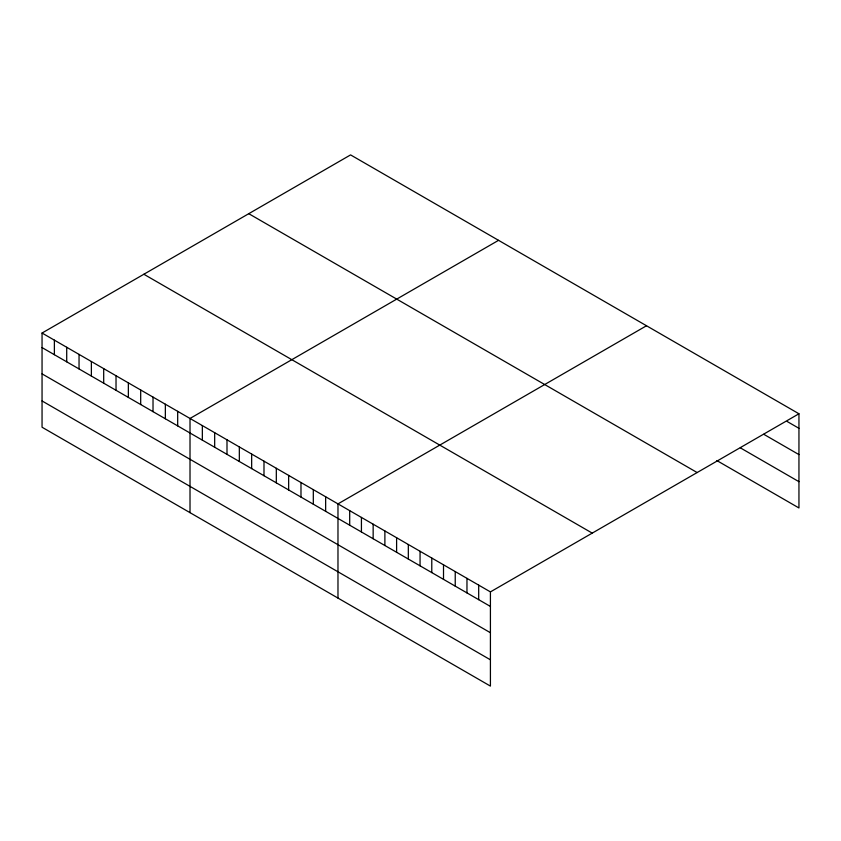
<?xml version="1.0" encoding="UTF-8"?>
<svg xmlns="http://www.w3.org/2000/svg" width="841" height="841" viewBox="0 0 841 841"><rect width="100%" height="100%" fill="white"/><g stroke="black" fill="none" stroke-linecap="round" stroke-linejoin="round"><path stroke-width="1.26" d="M42.05 333.036L490.419 591.896L490.419 686.098L42.05 427.228L42.05 333.036L350.581 154.902L798.95 413.772L798.95 507.964L716.868 460.574M498.545 240.326L190.013 418.461L190.013 512.653M646.508 325.751L337.977 503.885L337.977 598.077M490.419 591.896L798.95 413.772M787.229 421.541L798.95 428.311M763.775 434.292L798.95 454.603M740.322 447.832L798.95 481.683M248.768 213.688L697.136 472.547M143.864 274.25L592.232 533.12M42.05 347.585L490.419 606.445M42.05 373.867L490.419 632.726M42.05 400.947L490.419 659.807M478.687 585.126L478.687 599.675M466.965 578.356L466.965 592.905M455.233 571.586L455.233 586.135M443.512 564.816L443.512 579.365M431.78 558.046L431.78 572.595M420.058 551.275L420.058 565.825M408.327 544.505L408.327 559.055M396.605 537.735L396.605 552.285M384.884 530.965L384.884 545.515M373.152 524.195L373.152 538.745M361.43 517.425L361.43 531.975M349.698 510.655L349.698 525.205M325.646 496.768L325.646 511.317M313.315 489.651L313.315 504.19M300.983 482.524L300.983 497.073M288.652 475.407L288.652 489.956M276.321 468.29L276.321 482.839M263.99 461.173L263.99 475.722M251.659 454.056L251.659 468.605M239.328 446.939L239.328 461.478M226.996 439.811L226.996 454.361M214.676 432.695L214.676 447.244M202.345 425.578L202.345 440.127M177.682 411.344L177.682 425.893M165.351 404.227L165.351 418.765M153.02 397.099L153.02 411.648M140.689 389.982L140.689 404.532M128.358 382.865L128.358 397.415M116.026 375.748L116.026 390.298M103.695 368.631L103.695 383.181M91.375 361.514L91.375 376.053M79.043 354.387L79.043 368.936M66.712 347.27L66.712 361.819M54.381 340.153L54.381 354.702"/></g></svg>
